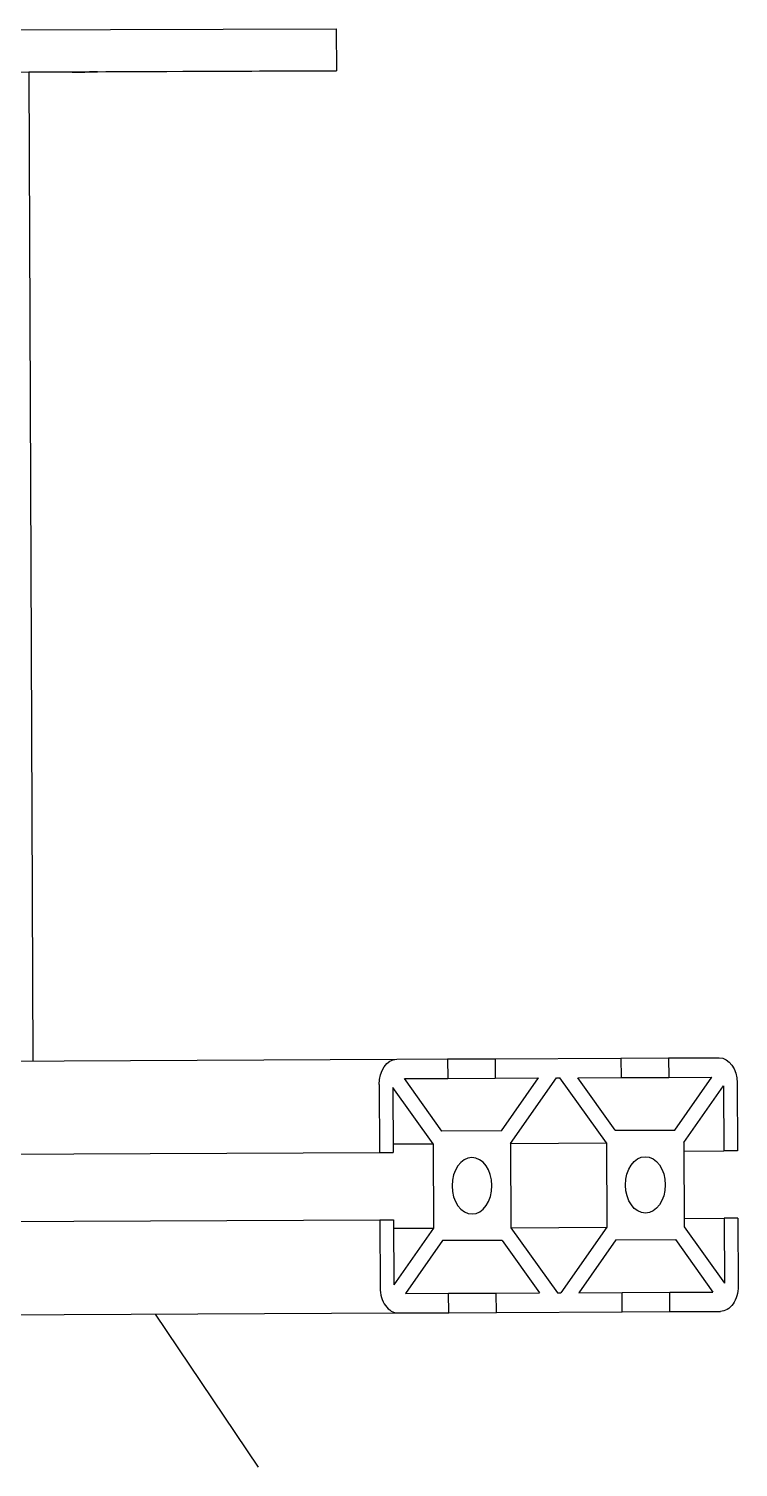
# Model space of a CAD drawing. Header units: millimetres. Extents: x 129 to 6329, y 33 to 3553.
# Drawn here: x 4439.8 to 4608.2, y 3102.5 to 3443.9 of the extents above; entities that cross this region are included whole.
import ezdxf

# ---------------------------------------------------------------- set-up
doc = ezdxf.new("R2010")
doc.units = ezdxf.units.MM
doc.layers.add('vistasIsometricas', color=255, linetype='Continuous')

msp = doc.modelspace()

# ---------------------------------------------------------------- linework, layer by layer
at = {"layer": 'vistasIsometricas', "extrusion": (-0.004614, 0.999989, 7.66e-14)}
for p, q in [((4229.94, 3442.889), (4512.781, 3443.858)), ((4512.781, 3443.858), (4512.821, 3433.858)), ((4229.98, 3432.889), (4512.821, 3433.858)), ((4512.821, 3433.858), (4439.787, 3433.521)), ((4439.787, 3433.559), (4440.731, 3198.918)), ((4319.86, 3198.36), (4527.182, 3199.317)), ((4527.182, 3199.317), (4539.202, 3199.372)), ((4539.202, 3199.372), (4550.516, 3199.425)), ((4539.202, 3199.372), (4539.224, 3194.772)), ((4550.516, 3199.425), (4580.356, 3199.562)), ((4550.516, 3199.425), (4550.537, 3194.825)), ((4580.356, 3199.562), (4591.669, 3199.614)), ((4580.356, 3199.562), (4580.377, 3194.962)), ((4591.669, 3199.614), (4603.69, 3199.67)), ((4591.669, 3199.614), (4591.69, 3195.015)), ((4522.967, 3193.297), (4523.041, 3177.198)), ((4526.223, 3192.612), (4526.294, 3177.213)), ((4535.76, 3179.256), (4526.223, 3192.612)), ((4528.971, 3194.725), (4539.224, 3194.772)), ((4537.867, 3182.266), (4528.971, 3194.725)), ((4539.224, 3194.772), (4550.537, 3194.825)), ((4550.537, 3194.825), (4560.79, 3194.872)), ((4552.009, 3182.331), (4560.79, 3194.872)), ((4554.144, 3179.341), (4565.033, 3194.892)), ((4565.033, 3194.892), (4565.881, 3194.895)), ((4576.913, 3179.446), (4565.881, 3194.895)), ((4570.124, 3194.915), (4580.377, 3194.962)), ((4579.02, 3182.456), (4570.124, 3194.915)), ((4580.377, 3194.962), (4591.69, 3195.015)), ((4591.69, 3195.015), (4601.943, 3195.062)), ((4593.162, 3182.521), (4601.943, 3195.062)), ((4595.297, 3179.531), (4604.711, 3192.975)), ((4604.711, 3192.975), (4604.782, 3177.575)), ((4607.96, 3193.69), (4608.034, 3177.59)), ((4552.009, 3182.331), (4537.867, 3182.266)), ((4579.02, 3182.456), (4593.162, 3182.521)), ((4526.284, 3179.213), (4535.76, 3179.256)), ((4535.76, 3179.256), (4535.852, 3159.256)), ((4554.144, 3179.341), (4576.913, 3179.446)), ((4554.144, 3179.341), (4554.236, 3159.341)), ((4576.913, 3179.446), (4577.005, 3159.446)), ((4595.297, 3179.531), (4595.39, 3159.531)), ((4315.72, 3176.241), (4523.041, 3177.198)), ((4523.041, 3177.198), (4526.294, 3177.213)), ((4595.307, 3177.531), (4604.782, 3177.575)), ((4608.034, 3177.59), (4604.782, 3177.575)), ((4315.793, 3160.241), (4523.115, 3161.198)), ((4523.115, 3161.198), (4526.368, 3161.213)), ((4523.115, 3161.198), (4523.189, 3145.098)), ((4526.368, 3161.213), (4526.439, 3145.813)), ((4595.38, 3161.531), (4604.856, 3161.575)), ((4608.108, 3161.59), (4604.856, 3161.575)), ((4604.856, 3161.575), (4604.927, 3146.175)), ((4608.108, 3161.59), (4608.182, 3145.49)), ((4526.377, 3159.213), (4535.852, 3159.256)), ((4535.852, 3159.256), (4526.439, 3145.813)), ((4554.236, 3159.341), (4577.005, 3159.446)), ((4554.236, 3159.341), (4565.268, 3143.892)), ((4577.005, 3159.446), (4566.117, 3143.896)), ((4595.39, 3159.531), (4604.927, 3146.175)), ((4537.987, 3156.266), (4529.206, 3143.726)), ((4552.129, 3156.332), (4537.987, 3156.266)), ((4552.129, 3156.332), (4561.025, 3143.872)), ((4579.14, 3156.456), (4570.359, 3143.916)), ((4579.14, 3156.456), (4593.282, 3156.521)), ((4593.282, 3156.521), (4602.179, 3144.062)), ((4570.359, 3143.916), (4580.612, 3143.963)), ((4580.612, 3143.963), (4591.926, 3144.015)), ((4580.633, 3139.363), (4580.612, 3143.963)), ((4591.926, 3144.015), (4602.179, 3144.062)), ((4591.947, 3139.415), (4591.926, 3144.015)), ((4529.206, 3143.726), (4539.459, 3143.773)), ((4539.459, 3143.773), (4550.772, 3143.825)), ((4539.48, 3139.173), (4539.459, 3143.773)), ((4550.772, 3143.825), (4561.025, 3143.872)), ((4550.794, 3139.225), (4550.772, 3143.825)), ((4565.268, 3143.892), (4566.117, 3143.896)), ((4320.138, 3138.161), (4527.459, 3139.118)), ((4469.803, 3138.851), (4494.235, 3102.494)), ((4527.459, 3139.118), (4539.48, 3139.173)), ((4539.48, 3139.173), (4550.794, 3139.225)), ((4550.794, 3139.225), (4580.633, 3139.363)), ((4580.633, 3139.363), (4591.947, 3139.415)), ((4591.947, 3139.415), (4603.968, 3139.471))]:
    msp.add_line(p, q, dxfattribs=at)
at = {"layer": 'vistasIsometricas', "extrusion": (-8.00006e-16, -2.60006e-23, -1)}
msp.add_ellipse((4453.071, 3433.596), major_axis=(3, 0.012), ratio=0.0005937, start_param=1.5707963, end_param=7.8539816, dxfattribs=at)
at = {"layer": 'vistasIsometricas', "extrusion": (-6.99985e-16, -3.23008e-18, -1)}
for centre, major_axis, start_param, end_param in [((4527.209, 3193.317), (-0.028, 6), 4.712389, 6.2831853), ((4603.717, 3193.67), (-0.028, 6), 0, 1.5707963), ((4544.998, 3169.299), (-0.031, 6.7), 1.5707963, 7.8539816), ((4603.94, 3145.471), (-0.028, 6), 1.5707963, 3.1415927)]:
    msp.add_ellipse(centre, major_axis=major_axis, ratio=0.7071068, start_param=start_param, end_param=end_param, dxfattribs=at)
at = {"layer": 'vistasIsometricas'}
for centre, major_axis, end_param in [((4586.151, 3169.489), (-0.031, 6.7), 7.8539816), ((4527.432, 3145.117), (-0.028, 6), 3.1415927)]:
    msp.add_ellipse(centre, major_axis=major_axis, ratio=0.7071068, start_param=1.5707963, end_param=end_param, dxfattribs=at)

doc.saveas('drawing.dxf')
